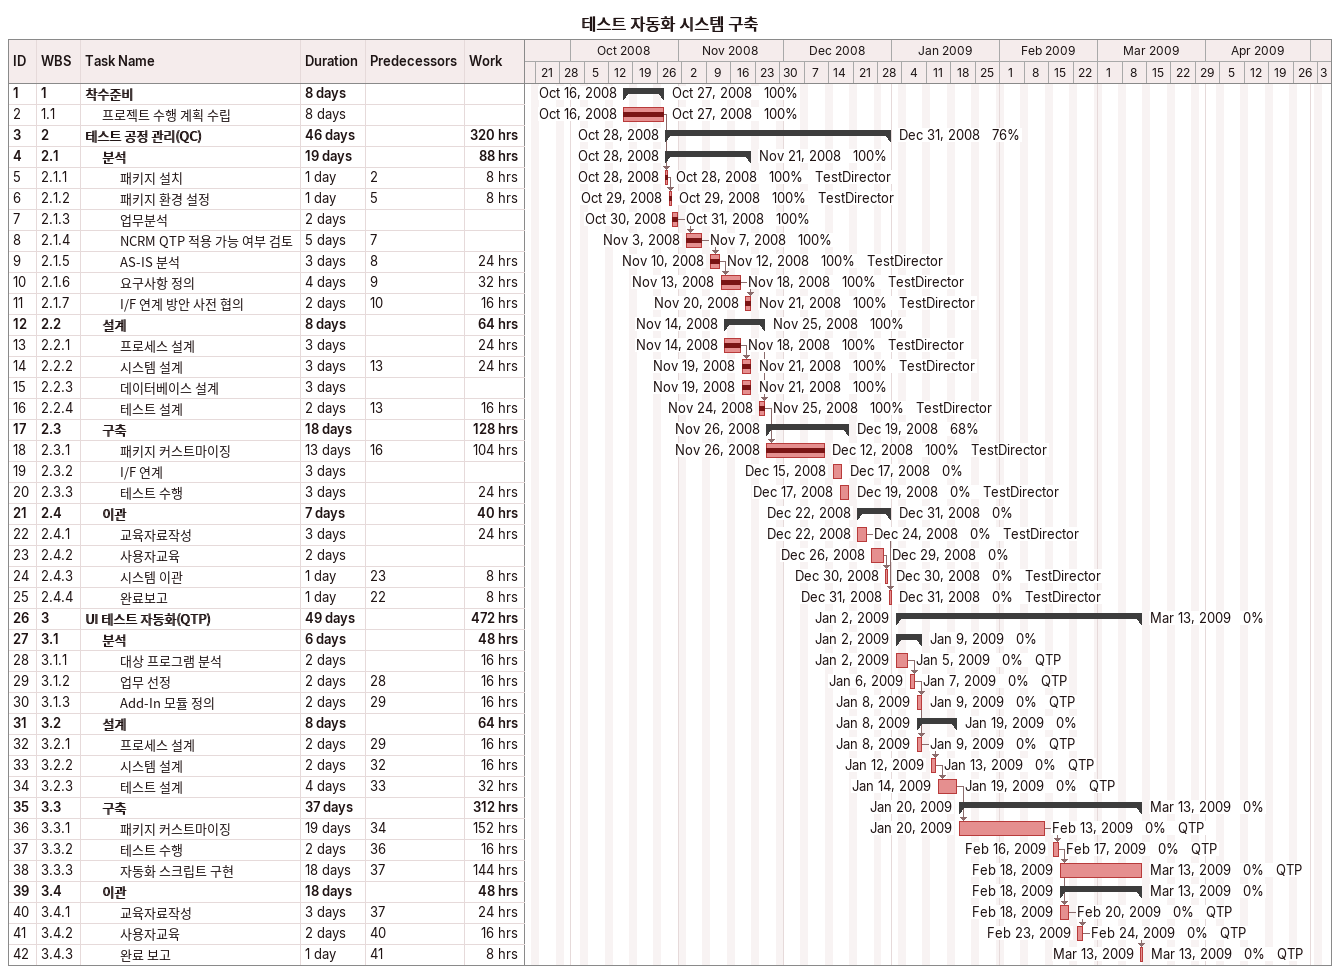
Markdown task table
테스트 자동화 시스템 구축

| ID | WBS | Task | Duration | Start | Finish | Predecessors | Resources | % complete | Work (h) |
|---|---|---|---|---|---|---|---|---|---|
| 1 | 1 | **착수준비** | 8d | 2008-10-16 | 2008-10-27 |  |  | 100 |  |
| 2 | 1.1 | 프로젝트 수행 계획 수립 | 8d | 2008-10-16 | 2008-10-27 |  |  | 100 |  |
| 3 | 2 | **테스트 공정 관리(QC)** | 46d | 2008-10-28 | 2008-12-31 |  |  | 76 | 320 |
| 4 | 2.1 | **분석** | 19d | 2008-10-28 | 2008-11-21 |  |  | 100 | 88 |
| 5 | 2.1.1 | 패키지 설치 | 1d | 2008-10-28 | 2008-10-28 | 2 | TestDirector | 100 | 8 |
| 6 | 2.1.2 | 패키지 환경 설정 | 1d | 2008-10-29 | 2008-10-29 | 5 | TestDirector | 100 | 8 |
| 7 | 2.1.3 | 업무분석 | 2d | 2008-10-30 | 2008-10-31 |  |  | 100 |  |
| 8 | 2.1.4 | NCRM QTP 적용 가능 여부 검토 | 5d | 2008-11-03 | 2008-11-07 | 7 |  | 100 |  |
| 9 | 2.1.5 | AS-IS 분석 | 3d | 2008-11-10 | 2008-11-12 | 8 | TestDirector | 100 | 24 |
| 10 | 2.1.6 | 요구사항 정의 | 4d | 2008-11-13 | 2008-11-18 | 9 | TestDirector | 100 | 32 |
| 11 | 2.1.7 | I/F 연계 방안 사전 협의 | 2d | 2008-11-20 | 2008-11-21 | 10 | TestDirector | 100 | 16 |
| 12 | 2.2 | **설계** | 8d | 2008-11-14 | 2008-11-25 |  |  | 100 | 64 |
| 13 | 2.2.1 | 프로세스 설계 | 3d | 2008-11-14 | 2008-11-18 |  | TestDirector | 100 | 24 |
| 14 | 2.2.2 | 시스템 설계 | 3d | 2008-11-19 | 2008-11-21 | 13 | TestDirector | 100 | 24 |
| 15 | 2.2.3 | 데이터베이스 설계 | 3d | 2008-11-19 | 2008-11-21 |  |  | 100 |  |
| 16 | 2.2.4 | 테스트 설계 | 2d | 2008-11-24 | 2008-11-25 | 13 | TestDirector | 100 | 16 |
| 17 | 2.3 | **구축** | 18d | 2008-11-26 | 2008-12-19 |  |  | 68 | 128 |
| 18 | 2.3.1 | 패키지 커스트마이징 | 13d | 2008-11-26 | 2008-12-12 | 16 | TestDirector | 100 | 104 |
| 19 | 2.3.2 | I/F 연계 | 3d | 2008-12-15 | 2008-12-17 |  |  | 0 |  |
| 20 | 2.3.3 | 테스트 수행 | 3d | 2008-12-17 | 2008-12-19 |  | TestDirector | 0 | 24 |
| 21 | 2.4 | **이관** | 7d | 2008-12-22 | 2008-12-31 |  |  | 0 | 40 |
| 22 | 2.4.1 | 교육자료작성 | 3d | 2008-12-22 | 2008-12-24 |  | TestDirector | 0 | 24 |
| 23 | 2.4.2 | 사용자교육 | 2d | 2008-12-26 | 2008-12-29 |  |  | 0 |  |
| 24 | 2.4.3 | 시스템 이관 | 1d | 2008-12-30 | 2008-12-30 | 23 | TestDirector | 0 | 8 |
| 25 | 2.4.4 | 완료보고 | 1d | 2008-12-31 | 2008-12-31 | 22 | TestDirector | 0 | 8 |
| 26 | 3 | **UI 테스트 자동화(QTP)** | 49d | 2009-01-02 | 2009-03-13 |  |  | 0 | 472 |
| 27 | 3.1 | **분석** | 6d | 2009-01-02 | 2009-01-09 |  |  | 0 | 48 |
| 28 | 3.1.1 | 대상 프로그램 분석 | 2d | 2009-01-02 | 2009-01-05 |  | QTP | 0 | 16 |
| 29 | 3.1.2 | 업무 선정 | 2d | 2009-01-06 | 2009-01-07 | 28 | QTP | 0 | 16 |
| 30 | 3.1.3 | Add-In 모듈 정의 | 2d | 2009-01-08 | 2009-01-09 | 29 | QTP | 0 | 16 |
| 31 | 3.2 | **설계** | 8d | 2009-01-08 | 2009-01-19 |  |  | 0 | 64 |
| 32 | 3.2.1 | 프로세스 설계 | 2d | 2009-01-08 | 2009-01-09 | 29 | QTP | 0 | 16 |
| 33 | 3.2.2 | 시스템 설계 | 2d | 2009-01-12 | 2009-01-13 | 32 | QTP | 0 | 16 |
| 34 | 3.2.3 | 테스트 설계 | 4d | 2009-01-14 | 2009-01-19 | 33 | QTP | 0 | 32 |
| 35 | 3.3 | **구축** | 37d | 2009-01-20 | 2009-03-13 |  |  | 0 | 312 |
| 36 | 3.3.1 | 패키지 커스트마이징 | 19d | 2009-01-20 | 2009-02-13 | 34 | QTP | 0 | 152 |
| 37 | 3.3.2 | 테스트 수행 | 2d | 2009-02-16 | 2009-02-17 | 36 | QTP | 0 | 16 |
| 38 | 3.3.3 | 자동화 스크립트 구현 | 18d | 2009-02-18 | 2009-03-13 | 37 | QTP | 0 | 144 |
| 39 | 3.4 | **이관** | 18d | 2009-02-18 | 2009-03-13 |  |  | 0 | 48 |
| 40 | 3.4.1 | 교육자료작성 | 3d | 2009-02-18 | 2009-02-20 | 37 | QTP | 0 | 24 |
| 41 | 3.4.2 | 사용자교육 | 2d | 2009-02-23 | 2009-02-24 | 40 | QTP | 0 | 16 |
| 42 | 3.4.3 | 완료 보고 | 1d | 2009-03-13 | 2009-03-13 | 41 | QTP | 0 | 8 |
